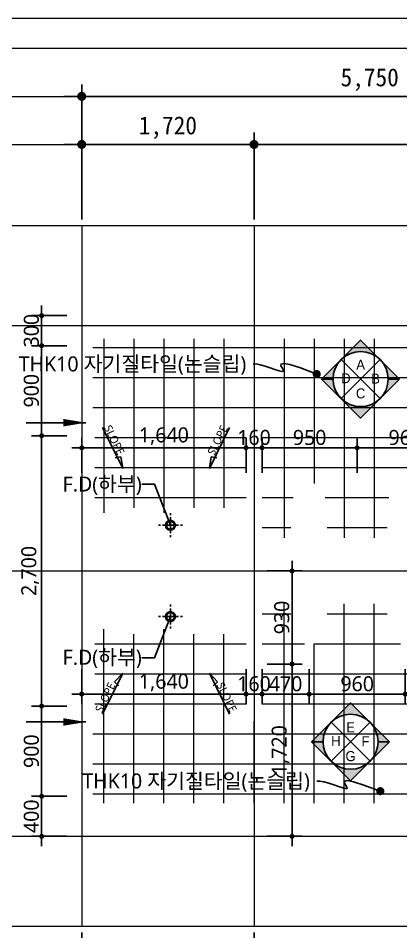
# Model space of a CAD drawing. Header units: millimetres. Extents: x -423835 to -174325, y -1379898 to -1311126.
# Drawn here: x -416083 to -412265, y -1358542 to -1349419 of the extents above; entities that cross this region are included whole.
import ezdxf
from ezdxf.enums import TextEntityAlignment as Align

# ---------------------------------------------------------------- set-up
doc = ezdxf.new("R2010")
doc.units = ezdxf.units.MM
doc.header["$LTSCALE"] = 100
doc.header["$MEASUREMENT"] = 0
doc.header["$PDSIZE"] = -10
doc.linetypes.add('CEN', pattern=[62, 60, -1, 0, -1])
doc.layers.get('0').update_dxf_attribs({"linetype": 'CONTINUOUS'})
doc.layers.get('Defpoints').update_dxf_attribs({"color": 153, "linetype": 'CONTINUOUS'})
for name, color, linetype, lineweight in [('A-AXIS-LINE', 1, 'CEN', 15), ('A-MKXS-TEXT1', 3, 'CONTINUOUS', 25), ('A-WAXK-PATT', 8, 'CONTINUOUS', 18)]:
    doc.layers.add(name, color=color, linetype=linetype, lineweight=lineweight)
for name, color, linetype in [('A-DIMS', 7, 'CONTINUOUS'), ('A-ETC-1', 7, 'CONTINUOUS'), ('A-MKXS-LEAD', 7, 'CONTINUOUS'), ('A-TXT-S', 3, 'CONTINUOUS'), ('AA-MARK', 1, 'CONTINUOUS'), ('ARDM', 7, 'CONTINUOUS'), ('FIX', 6, 'CONTINUOUS'), ('LEADER', 7, 'CONTINUOUS')]:
    doc.layers.add(name, color=color, linetype=linetype)
doc.layers.add('A-XXXX-NPLT', color=144, linetype='CONTINUOUS', lineweight=0, plot=False)
doc.styles.add('HY울릉도L', font='')
doc.styles.add('돋움체', font='')
doc.styles.add('맑은고딕', font='malgun.ttf')
doc.styles.add('한농대-돋음체', font='')
doc.styles.get('HY울릉도L').set_extended_font_data('HYwulM')
doc.styles.get('돋움체').set_extended_font_data('DotumChe')
doc.styles.get('한농대-돋음체').set_extended_font_data('Dotum')
doc.dimstyles.new('CDIM', dxfattribs={"dimtxt": 3, "dimasz": 1.5, "dimexe": 2, "dimexo": 1, "dimgap": 1, "dimtad": 1, "dimdec": 0, "dimrnd": 0.5, "dimzin": 0, "dimdsep": 32, "dimlunit": 6, "dimtxsty": 'HY울릉도L', "dimblk1": '_CIDOT', "dimblk2": '_CIDOT', "dimsah": 1, "dimcen": 5.5, "dimclrd": 2, "dimclre": 2, "dimclrt": 7, "dimadec": 0, "dimazin": 0, "dimtfac": 1, "dimtdec": 0, "dimtix": 1, "dimtmove": 2, "dimatfit": 1, "dimldrblk": '_CIDOT', "dimfxl": 1, "dimtolj": 1, "dimtzin": 0, "dimlwd": -1, "dimarcsym": 0})

# ---------------------------------------------------------------- blocks, each defined once
blk = doc.blocks.new('지하2층 평면도$1$FD')
at = {"layer": 'FIX'}
for p, q in [((0, 100), (0, 120)), ((-100, 0), (-120, 0)), ((80, 0), (-80, 0)), ((0, -80), (0, 80)), ((100, 0), (120, 0)), ((0, -100), (0, -120))]:
    blk.add_line(p, q, dxfattribs=at)
for radius in [50, 40]:
    blk.add_circle((0, 0), radius, dxfattribs=at)
blk = doc.blocks.new('A$C136B090C')
at = {"layer": 'A-ETC-1'}
for p, q in [((-50, 329), (86, 204)), ((-50, 329), (306, -288)), ((86, 204), (22, 139))]:
    blk.add_line(p, q, dxfattribs=at)
blk = doc.blocks.new('전개도')
at = {"layer": 'AA-MARK'}
h = blk.add_hatch(color=256, dxfattribs=at)
edge = h.paths.add_edge_path()
edge.add_line((-32914.55, -89502.68), (-32916.83, -89502.68))
edge.add_arc((-32922.33, -89502.68), 5.5, 0, 180)
edge.add_line((-32927.83, -89502.68), (-32930.11, -89502.68))
edge.add_line((-32930.11, -89502.68), (-32922.33, -89494.91))
edge.add_line((-32922.33, -89494.91), (-32914.55, -89502.68))
h = blk.add_hatch(color=256, dxfattribs=at)
edge = h.paths.add_edge_path()
edge.add_line((-32914.55, -89502.68), (-32916.83, -89502.68))
edge.add_arc((-32922.33, -89502.68), 5.5, -180, 0, ccw=False)
edge.add_line((-32927.83, -89502.68), (-32930.11, -89502.68))
edge.add_line((-32930.11, -89502.68), (-32922.33, -89510.46))
edge.add_line((-32922.33, -89510.46), (-32914.55, -89502.68))
at = {"layer": 'AA-MARK', "color": 1}
for p, q in [((-32918.44, -89506.57), (-32926.22, -89498.79)), ((-32918.44, -89498.79), (-32926.22, -89506.57))]:
    blk.add_line(p, q, dxfattribs=at)
at = {"layer": 'AA-MARK'}
for points in [[(-32914.55, -89502.68), (-32916.83, -89502.68, 1), (-32927.83, -89502.68), (-32930.11, -89502.68), (-32922.33, -89494.91)], [(-32914.55, -89502.68), (-32916.83, -89502.68, -1), (-32927.83, -89502.68), (-32930.11, -89502.68), (-32922.33, -89510.46)]]:
    blk.add_lwpolyline(points, format="xyb", close=True, dxfattribs=at)
blk.add_circle((-32922.33, -89502.68), 5.5, dxfattribs=at)
blk = doc.blocks.new('전개도-1')
at = {"xscale": 50, "yscale": 50, "zscale": 50}
blk.add_blockref('전개도', (1646116.4, 4475134.2), dxfattribs=at)
at = {"layer": 'AA-MARK', "color": 3, "style": '한농대-돋음체'}
for tag, p in [('A', (0, 93.9)), ('B', (-146.8, -41.5)), ('C', (148.6, -45.4)), ('D', (0, -193))]:
    blk.add_attdef(tag, text='', height=100, dxfattribs=at).set_placement(p, align=Align.CENTER)
blk = doc.blocks.new('_CIDOT')
at = {"color": 0, "linetype": 'ByBlock'}
blk.add_line((2, 0), (-1, 0), dxfattribs=at)
at = {"color": 0, "linetype": 'ByBlock', "const_width": 0.5}
blk.add_lwpolyline([(-0.25, 0, 1), (0.25, 0, 1)], format="xyb", close=True, dxfattribs=at)
blk = doc.blocks.new('*D352')
at = {"layer": 'A-DIMS', "lineweight": -2, "transparency": 16777216}
for p, q in [((-415449.2, -1358549.1), (-415449.2, -1359419.1)), ((-413729.2, -1358549.1), (-413729.2, -1359419.1))]:
    blk.add_line(p, q, dxfattribs=at)
at = {"layer": 'A-DIMS', "transparency": 16777216}
blk.add_line((-415359.2, -1359299.1), (-413819.2, -1359299.1), dxfattribs=at)
at = {"layer": 'Defpoints', "color": 0, "transparency": 16777216}
for p in [(-415449.2, -1358489.1), (-413729.2, -1358489.1), (-413729.2, -1359299.1)]:
    blk.add_point(p, dxfattribs=at)
at = {"layer": 'A-DIMS', "transparency": 16777216, "xscale": 90, "yscale": 90, "zscale": 90, "rotation": 180}
blk.add_blockref('_CIDOT', (-415449.2, -1359299.1), dxfattribs=at)
at = {"layer": 'A-DIMS', "transparency": 16777216, "xscale": 90, "yscale": 90, "zscale": 90}
blk.add_blockref('_CIDOT', (-413729.2, -1359299.1), dxfattribs=at)
at = {"layer": 'A-DIMS', "color": 3, "transparency": 16777216, "insert": (-414589.2, -1359131.9), "char_height": 180, "attachment_point": 5, "style": '돋움체'}
blk.add_mtext('\\A1;1,720', dxfattribs=at)
blk = doc.blocks.new('*D353')
at = {"layer": 'A-DIMS', "lineweight": -2, "transparency": 16777216}
for p, q in [((-415449.2, -1358549.1), (-415449.2, -1359899.1)), ((-409699.2, -1358549.1), (-409699.2, -1359899.1))]:
    blk.add_line(p, q, dxfattribs=at)
at = {"layer": 'A-DIMS', "transparency": 16777216}
blk.add_line((-409789.2, -1359779.1), (-415359.2, -1359779.1), dxfattribs=at)
at = {"layer": 'Defpoints', "color": 0, "transparency": 16777216}
for p in [(-415449.2, -1358489.1), (-409699.2, -1358489.1), (-415449.2, -1359779.1)]:
    blk.add_point(p, dxfattribs=at)
at = {"layer": 'A-DIMS', "transparency": 16777216, "xscale": 90, "yscale": 90, "zscale": 90, "rotation": 180}
blk.add_blockref('_CIDOT', (-415449.2, -1359779.1), dxfattribs=at)
at = {"layer": 'A-DIMS', "transparency": 16777216, "xscale": 90, "yscale": 90, "zscale": 90}
blk.add_blockref('_CIDOT', (-409699.2, -1359779.1), dxfattribs=at)
at = {"layer": 'A-DIMS', "color": 3, "transparency": 16777216, "insert": (-412574.2, -1359611.9), "char_height": 180, "attachment_point": 5, "style": '돋움체'}
blk.add_mtext('\\A1;5,750', dxfattribs=at)
blk = doc.blocks.new('*D354')
at = {"layer": 'A-DIMS', "lineweight": -2, "transparency": 16777216}
for p, q in [((-413729.2, -1358549.1), (-413729.2, -1359419.1)), ((-409699.2, -1358549.1), (-409699.2, -1359419.1))]:
    blk.add_line(p, q, dxfattribs=at)
at = {"layer": 'A-DIMS', "transparency": 16777216}
blk.add_line((-409789.2, -1359299.1), (-413639.2, -1359299.1), dxfattribs=at)
at = {"layer": 'Defpoints', "color": 0, "transparency": 16777216}
for p in [(-413729.2, -1358489.1), (-409699.2, -1358489.1), (-413729.2, -1359299.1)]:
    blk.add_point(p, dxfattribs=at)
at = {"layer": 'A-DIMS', "transparency": 16777216, "xscale": 90, "yscale": 90, "zscale": 90, "rotation": 180}
blk.add_blockref('_CIDOT', (-413729.2, -1359299.1), dxfattribs=at)
at = {"layer": 'A-DIMS', "transparency": 16777216, "xscale": 90, "yscale": 90, "zscale": 90}
blk.add_blockref('_CIDOT', (-409699.2, -1359299.1), dxfattribs=at)
at = {"layer": 'A-DIMS', "color": 3, "transparency": 16777216, "insert": (-411714.2, -1359131.9), "char_height": 180, "attachment_point": 5, "style": '돋움체'}
blk.add_mtext('\\A1;4,030', dxfattribs=at)
blk = doc.blocks.new('*D358')
at = {"layer": 'A-DIMS', "lineweight": -2, "transparency": 16777216}
for p, q in [((-413179.2, -1355919.1), (-413179.2, -1356269.1)), ((-412219.2, -1355919.1), (-412219.2, -1356269.1))]:
    blk.add_line(p, q, dxfattribs=at)
at = {"layer": 'A-DIMS', "transparency": 16777216}
blk.add_line((-413129.2, -1356169.1), (-412269.2, -1356169.1), dxfattribs=at)
at = {"layer": 'Defpoints', "color": 0, "transparency": 16777216}
for p in [(-413179.2, -1355869.1), (-412219.2, -1355869.1), (-412219.2, -1356169.1)]:
    blk.add_point(p, dxfattribs=at)
at = {"layer": 'A-DIMS', "transparency": 16777216, "xscale": 50, "yscale": 50, "zscale": 50, "rotation": 180}
blk.add_blockref('_CIDOT', (-413179.2, -1356169.1), dxfattribs=at)
at = {"layer": 'A-DIMS', "transparency": 16777216, "xscale": 50, "yscale": 50, "zscale": 50}
blk.add_blockref('_CIDOT', (-412219.2, -1356169.1), dxfattribs=at)
at = {"layer": 'A-DIMS', "color": 3, "transparency": 16777216, "insert": (-412699.2, -1356066.6), "char_height": 150, "attachment_point": 5, "style": '맑은고딕'}
blk.add_mtext('\\A1;960', dxfattribs=at)
blk = doc.blocks.new('*D359')
at = {"layer": 'A-DIMS', "lineweight": -2, "transparency": 16777216}
for p, q in [((-412219.2, -1355919.1), (-412219.2, -1356269.1)), ((-411739.2, -1355919.1), (-411739.2, -1356269.1))]:
    blk.add_line(p, q, dxfattribs=at)
at = {"layer": 'A-DIMS', "transparency": 16777216}
blk.add_line((-411789.2, -1356169.1), (-412169.2, -1356169.1), dxfattribs=at)
at = {"layer": 'Defpoints', "color": 0, "transparency": 16777216}
for p in [(-412219.2, -1355869.1), (-411739.2, -1355869.1), (-412219.2, -1356169.1)]:
    blk.add_point(p, dxfattribs=at)
at = {"layer": 'A-DIMS', "transparency": 16777216, "xscale": 50, "yscale": 50, "zscale": 50, "rotation": 180}
blk.add_blockref('_CIDOT', (-412219.2, -1356169.1), dxfattribs=at)
at = {"layer": 'A-DIMS', "transparency": 16777216, "xscale": 50, "yscale": 50, "zscale": 50}
blk.add_blockref('_CIDOT', (-411739.2, -1356169.1), dxfattribs=at)
at = {"layer": 'A-DIMS', "color": 3, "transparency": 16777216, "insert": (-411979.2, -1356066.6), "char_height": 150, "attachment_point": 5, "style": '맑은고딕'}
blk.add_mtext('\\A1;480', dxfattribs=at)
blk = doc.blocks.new('*D360')
at = {"layer": 'A-DIMS', "lineweight": -2, "transparency": 16777216}
for p, q in [((-413649.2, -1355919.1), (-413649.2, -1356269.1)), ((-413179.2, -1355919.1), (-413179.2, -1356269.1))]:
    blk.add_line(p, q, dxfattribs=at)
at = {"layer": 'A-DIMS', "transparency": 16777216}
blk.add_line((-413229.2, -1356169.1), (-413599.2, -1356169.1), dxfattribs=at)
at = {"layer": 'Defpoints', "color": 0, "transparency": 16777216}
for p in [(-413649.2, -1355869.1), (-413179.2, -1355869.1), (-413649.2, -1356169.1)]:
    blk.add_point(p, dxfattribs=at)
at = {"layer": 'A-DIMS', "transparency": 16777216, "xscale": 50, "yscale": 50, "zscale": 50, "rotation": 180}
blk.add_blockref('_CIDOT', (-413649.2, -1356169.1), dxfattribs=at)
at = {"layer": 'A-DIMS', "transparency": 16777216, "xscale": 50, "yscale": 50, "zscale": 50}
blk.add_blockref('_CIDOT', (-413179.2, -1356169.1), dxfattribs=at)
at = {"layer": 'A-DIMS', "color": 3, "transparency": 16777216, "insert": (-413414.2, -1356066.6), "char_height": 150, "attachment_point": 5, "style": '맑은고딕'}
blk.add_mtext('\\A1;470', dxfattribs=at)
blk = doc.blocks.new('*D363')
at = {"layer": 'A-DIMS', "lineweight": -2, "transparency": 16777216}
for p, q in [((-413809.2, -1355919.1), (-413809.2, -1356269.1)), ((-413649.2, -1355919.1), (-413649.2, -1356269.1))]:
    blk.add_line(p, q, dxfattribs=at)
at = {"layer": 'A-DIMS', "transparency": 16777216}
for p, q in [((-413859.2, -1356169.1), (-413909.2, -1356169.1)), ((-413809.2, -1356169.1), (-413649.2, -1356169.1)), ((-413599.2, -1356169.1), (-413549.2, -1356169.1))]:
    blk.add_line(p, q, dxfattribs=at)
at = {"layer": 'Defpoints', "color": 0, "transparency": 16777216}
for p in [(-413809.2, -1355869.1), (-413649.2, -1355869.1), (-413649.2, -1356169.1)]:
    blk.add_point(p, dxfattribs=at)
at = {"layer": 'A-DIMS', "transparency": 16777216, "xscale": 50, "yscale": 50, "zscale": 50}
blk.add_blockref('_CIDOT', (-413809.2, -1356169.1), dxfattribs=at)
at = {"layer": 'A-DIMS', "transparency": 16777216, "xscale": 50, "yscale": 50, "zscale": 50, "rotation": 180}
blk.add_blockref('_CIDOT', (-413649.2, -1356169.1), dxfattribs=at)
at = {"layer": 'A-DIMS', "color": 3, "transparency": 16777216, "insert": (-413729.2, -1356066.2), "char_height": 150, "attachment_point": 5, "style": '맑은고딕'}
blk.add_mtext('\\A1;160', dxfattribs=at)
blk = doc.blocks.new('*D364')
at = {"layer": 'A-DIMS', "lineweight": -2, "transparency": 16777216}
for p, q in [((-415449.2, -1355919.1), (-415449.2, -1356269.1)), ((-413809.2, -1355919.1), (-413809.2, -1356269.1))]:
    blk.add_line(p, q, dxfattribs=at)
at = {"layer": 'A-DIMS', "transparency": 16777216}
blk.add_line((-413859.2, -1356169.1), (-415399.2, -1356169.1), dxfattribs=at)
at = {"layer": 'Defpoints', "color": 0, "transparency": 16777216}
for p in [(-415449.2, -1355869.1), (-413809.2, -1355869.1), (-415449.2, -1356169.1)]:
    blk.add_point(p, dxfattribs=at)
at = {"layer": 'A-DIMS', "transparency": 16777216, "xscale": 50, "yscale": 50, "zscale": 50, "rotation": 180}
blk.add_blockref('_CIDOT', (-415449.2, -1356169.1), dxfattribs=at)
at = {"layer": 'A-DIMS', "transparency": 16777216, "xscale": 50, "yscale": 50, "zscale": 50}
blk.add_blockref('_CIDOT', (-413809.2, -1356169.1), dxfattribs=at)
at = {"layer": 'A-DIMS', "color": 3, "transparency": 16777216, "insert": (-414629.2, -1356053.6), "char_height": 150, "attachment_point": 5, "style": '맑은고딕'}
blk.add_mtext('\\A1;1,640', dxfattribs=at)
blk = doc.blocks.new('*D365')
at = {"layer": 'A-DIMS', "lineweight": -2, "transparency": 16777216}
for p, q in [((-415599.2, -1356289.1), (-415949.2, -1356289.1)), ((-415599.2, -1357189.1), (-415949.2, -1357189.1))]:
    blk.add_line(p, q, dxfattribs=at)
at = {"layer": 'A-DIMS', "transparency": 16777216}
blk.add_line((-415849.2, -1357139.1), (-415849.2, -1356339.1), dxfattribs=at)
at = {"layer": 'Defpoints', "color": 0, "transparency": 16777216}
for p in [(-415849.2, -1356289.1), (-415549.2, -1356289.1), (-415549.2, -1357189.1)]:
    blk.add_point(p, dxfattribs=at)
at = {"layer": 'A-DIMS', "transparency": 16777216, "xscale": 50, "yscale": 50, "zscale": 50}
for p, rotation in [((-415849.2, -1356289.1), 90), ((-415849.2, -1357189.1), 270)]:
    blk.add_blockref('_CIDOT', p, dxfattribs=dict(at, rotation=rotation))
at = {"layer": 'A-DIMS', "color": 3, "transparency": 16777216, "insert": (-415951.7, -1356739.1), "char_height": 150, "attachment_point": 5, "rotation": 90, "style": '맑은고딕'}
blk.add_mtext('\\A1;900', dxfattribs=at)
blk = doc.blocks.new('*D366')
at = {"layer": 'A-DIMS', "lineweight": -2, "transparency": 16777216}
for p, q in [((-415599.2, -1353589.1), (-415949.2, -1353589.1)), ((-415599.2, -1356289.1), (-415949.2, -1356289.1))]:
    blk.add_line(p, q, dxfattribs=at)
at = {"layer": 'A-DIMS', "transparency": 16777216}
blk.add_line((-415849.2, -1353639.1), (-415849.2, -1356239.1), dxfattribs=at)
at = {"layer": 'Defpoints', "color": 0, "transparency": 16777216}
for p in [(-415549.2, -1353589.1), (-415849.2, -1356289.1), (-415549.2, -1356289.1)]:
    blk.add_point(p, dxfattribs=at)
at = {"layer": 'A-DIMS', "transparency": 16777216, "xscale": 50, "yscale": 50, "zscale": 50}
for p, rotation in [((-415849.2, -1353589.1), 90), ((-415849.2, -1356289.1), 270)]:
    blk.add_blockref('_CIDOT', p, dxfattribs=dict(at, rotation=rotation))
at = {"layer": 'A-DIMS', "color": 3, "transparency": 16777216, "insert": (-415964.3, -1354939.1), "char_height": 150, "attachment_point": 5, "rotation": 90, "style": '맑은고딕'}
blk.add_mtext('\\A1;2,700', dxfattribs=at)
blk = doc.blocks.new('*D367')
at = {"layer": 'A-DIMS', "lineweight": -2, "transparency": 16777216}
for p, q in [((-415599.2, -1357189.1), (-415949.2, -1357189.1)), ((-415599.2, -1357589.1), (-415949.2, -1357589.1))]:
    blk.add_line(p, q, dxfattribs=at)
at = {"layer": 'A-DIMS', "transparency": 16777216}
blk.add_line((-415849.2, -1357239.1), (-415849.2, -1357539.1), dxfattribs=at)
at = {"layer": 'Defpoints', "color": 0, "transparency": 16777216}
for p in [(-415549.2, -1357189.1), (-415849.2, -1357589.1), (-415549.2, -1357589.1)]:
    blk.add_point(p, dxfattribs=at)
at = {"layer": 'A-DIMS', "transparency": 16777216, "xscale": 50, "yscale": 50, "zscale": 50}
for p, rotation in [((-415849.2, -1357189.1), 90), ((-415849.2, -1357589.1), 270)]:
    blk.add_blockref('_CIDOT', p, dxfattribs=dict(at, rotation=rotation))
at = {"layer": 'A-DIMS', "color": 3, "transparency": 16777216, "insert": (-415951.7, -1357389.1), "char_height": 150, "attachment_point": 5, "rotation": 90, "style": '맑은고딕'}
blk.add_mtext('\\A1;400', dxfattribs=at)
blk = doc.blocks.new('*D368')
at = {"layer": 'A-DIMS', "lineweight": -2, "transparency": 16777216}
for p, q in [((-415599.2, -1352689.1), (-415949.2, -1352689.1)), ((-415599.2, -1353589.1), (-415949.2, -1353589.1))]:
    blk.add_line(p, q, dxfattribs=at)
at = {"layer": 'A-DIMS', "transparency": 16777216}
blk.add_line((-415849.2, -1352739.1), (-415849.2, -1353539.1), dxfattribs=at)
at = {"layer": 'Defpoints', "color": 0, "transparency": 16777216}
for p in [(-415549.2, -1352689.1), (-415849.2, -1353589.1), (-415549.2, -1353589.1)]:
    blk.add_point(p, dxfattribs=at)
at = {"layer": 'A-DIMS', "transparency": 16777216, "xscale": 50, "yscale": 50, "zscale": 50}
for p, rotation in [((-415849.2, -1352689.1), 90), ((-415849.2, -1353589.1), 270)]:
    blk.add_blockref('_CIDOT', p, dxfattribs=dict(at, rotation=rotation))
at = {"layer": 'A-DIMS', "color": 3, "transparency": 16777216, "insert": (-415951.7, -1353139.1), "char_height": 150, "attachment_point": 5, "rotation": 90, "style": '맑은고딕'}
blk.add_mtext('\\A1;900', dxfattribs=at)
blk = doc.blocks.new('*D369')
at = {"layer": 'A-DIMS', "transparency": 16777216}
for p, q in [((-415849.2, -1352339.1), (-415849.2, -1352289.1)), ((-415849.2, -1352689.1), (-415849.2, -1352389.1)), ((-415849.2, -1352739.1), (-415849.2, -1352789.1))]:
    blk.add_line(p, q, dxfattribs=at)
at = {"layer": 'A-DIMS', "lineweight": -2, "transparency": 16777216}
for p, q in [((-415599.2, -1352389.1), (-415949.2, -1352389.1)), ((-415599.2, -1352689.1), (-415949.2, -1352689.1))]:
    blk.add_line(p, q, dxfattribs=at)
at = {"layer": 'Defpoints', "color": 0, "transparency": 16777216}
for p in [(-415849.2, -1352389.1), (-415549.2, -1352389.1), (-415549.2, -1352689.1)]:
    blk.add_point(p, dxfattribs=at)
at = {"layer": 'A-DIMS', "transparency": 16777216, "xscale": 50, "yscale": 50, "zscale": 50}
for p, rotation in [((-415849.2, -1352389.1), 270), ((-415849.2, -1352689.1), 90)]:
    blk.add_blockref('_CIDOT', p, dxfattribs=dict(at, rotation=rotation))
at = {"layer": 'A-DIMS', "color": 3, "transparency": 16777216, "insert": (-415951.7, -1352539.1), "char_height": 150, "attachment_point": 5, "rotation": 90, "style": '맑은고딕'}
blk.add_mtext('\\A1;300', dxfattribs=at)
blk = doc.blocks.new('*D370')
at = {"layer": 'A-DIMS', "lineweight": -2, "transparency": 16777216}
for p, q in [((-413809.2, -1353959.1), (-413809.2, -1353609.1)), ((-413649.2, -1353959.1), (-413649.2, -1353609.1))]:
    blk.add_line(p, q, dxfattribs=at)
at = {"layer": 'A-DIMS', "transparency": 16777216}
for p, q in [((-413859.2, -1353709.1), (-413909.2, -1353709.1)), ((-413809.2, -1353709.1), (-413649.2, -1353709.1)), ((-413599.2, -1353709.1), (-413549.2, -1353709.1))]:
    blk.add_line(p, q, dxfattribs=at)
at = {"layer": 'Defpoints', "color": 0, "transparency": 16777216}
for p in [(-413649.2, -1353709.1), (-413809.2, -1354009.1), (-413649.2, -1354009.1)]:
    blk.add_point(p, dxfattribs=at)
at = {"layer": 'A-DIMS', "transparency": 16777216, "xscale": 50, "yscale": 50, "zscale": 50}
blk.add_blockref('_CIDOT', (-413809.2, -1353709.1), dxfattribs=at)
at = {"layer": 'A-DIMS', "transparency": 16777216, "xscale": 50, "yscale": 50, "zscale": 50, "rotation": 180}
blk.add_blockref('_CIDOT', (-413649.2, -1353709.1), dxfattribs=at)
at = {"layer": 'A-DIMS', "color": 3, "transparency": 16777216, "insert": (-413729.2, -1353606.2), "char_height": 150, "attachment_point": 5, "style": '맑은고딕'}
blk.add_mtext('\\A1;160', dxfattribs=at)
blk = doc.blocks.new('*D373')
at = {"layer": 'A-DIMS', "lineweight": -2, "transparency": 16777216}
for p, q in [((-412699.2, -1353959.1), (-412699.2, -1353609.1)), ((-411739.2, -1353959.1), (-411739.2, -1353609.1))]:
    blk.add_line(p, q, dxfattribs=at)
at = {"layer": 'A-DIMS', "transparency": 16777216}
blk.add_line((-411789.2, -1353709.1), (-412649.2, -1353709.1), dxfattribs=at)
at = {"layer": 'Defpoints', "color": 0, "transparency": 16777216}
for p in [(-412699.2, -1353709.1), (-412699.2, -1354009.1), (-411739.2, -1354009.1)]:
    blk.add_point(p, dxfattribs=at)
at = {"layer": 'A-DIMS', "transparency": 16777216, "xscale": 50, "yscale": 50, "zscale": 50, "rotation": 180}
blk.add_blockref('_CIDOT', (-412699.2, -1353709.1), dxfattribs=at)
at = {"layer": 'A-DIMS', "transparency": 16777216, "xscale": 50, "yscale": 50, "zscale": 50}
blk.add_blockref('_CIDOT', (-411739.2, -1353709.1), dxfattribs=at)
at = {"layer": 'A-DIMS', "color": 3, "transparency": 16777216, "insert": (-412219.2, -1353606.6), "char_height": 150, "attachment_point": 5, "style": '맑은고딕'}
blk.add_mtext('\\A1;960', dxfattribs=at)
blk = doc.blocks.new('*D374')
at = {"layer": 'A-DIMS', "lineweight": -2, "transparency": 16777216}
for p, q in [((-413649.2, -1353959.1), (-413649.2, -1353609.1)), ((-412699.2, -1353959.1), (-412699.2, -1353609.1))]:
    blk.add_line(p, q, dxfattribs=at)
at = {"layer": 'A-DIMS', "transparency": 16777216}
blk.add_line((-413599.2, -1353709.1), (-412749.2, -1353709.1), dxfattribs=at)
at = {"layer": 'Defpoints', "color": 0, "transparency": 16777216}
for p in [(-412699.2, -1353709.1), (-413649.2, -1354009.1), (-412699.2, -1354009.1)]:
    blk.add_point(p, dxfattribs=at)
at = {"layer": 'A-DIMS', "transparency": 16777216, "xscale": 50, "yscale": 50, "zscale": 50, "rotation": 180}
blk.add_blockref('_CIDOT', (-413649.2, -1353709.1), dxfattribs=at)
at = {"layer": 'A-DIMS', "transparency": 16777216, "xscale": 50, "yscale": 50, "zscale": 50}
blk.add_blockref('_CIDOT', (-412699.2, -1353709.1), dxfattribs=at)
at = {"layer": 'A-DIMS', "color": 3, "transparency": 16777216, "insert": (-413174.2, -1353606.6), "char_height": 150, "attachment_point": 5, "style": '맑은고딕'}
blk.add_mtext('\\A1;950', dxfattribs=at)
blk = doc.blocks.new('*D375')
at = {"layer": 'A-DIMS', "lineweight": -2, "transparency": 16777216}
for p, q in [((-415449.2, -1353959.1), (-415449.2, -1353609.1)), ((-413809.2, -1353959.1), (-413809.2, -1353609.1))]:
    blk.add_line(p, q, dxfattribs=at)
at = {"layer": 'A-DIMS', "transparency": 16777216}
blk.add_line((-413859.2, -1353709.1), (-415399.2, -1353709.1), dxfattribs=at)
at = {"layer": 'Defpoints', "color": 0, "transparency": 16777216}
for p in [(-415449.2, -1353709.1), (-415449.2, -1354009.1), (-413809.2, -1354009.1)]:
    blk.add_point(p, dxfattribs=at)
at = {"layer": 'A-DIMS', "transparency": 16777216, "xscale": 50, "yscale": 50, "zscale": 50, "rotation": 180}
blk.add_blockref('_CIDOT', (-415449.2, -1353709.1), dxfattribs=at)
at = {"layer": 'A-DIMS', "transparency": 16777216, "xscale": 50, "yscale": 50, "zscale": 50}
blk.add_blockref('_CIDOT', (-413809.2, -1353709.1), dxfattribs=at)
at = {"layer": 'A-DIMS', "color": 3, "transparency": 16777216, "insert": (-414629.2, -1353593.6), "char_height": 150, "attachment_point": 5, "style": '맑은고딕'}
blk.add_mtext('\\A1;1,640', dxfattribs=at)
blk = doc.blocks.new('*D380')
at = {"layer": 'A-DIMS', "lineweight": -2, "transparency": 16777216}
for p, q in [((-413599.2, -1354939.1), (-413249.2, -1354939.1)), ((-413599.2, -1355869.1), (-413249.2, -1355869.1))]:
    blk.add_line(p, q, dxfattribs=at)
at = {"layer": 'A-DIMS', "transparency": 16777216}
blk.add_line((-413349.2, -1354989.1), (-413349.2, -1355819.1), dxfattribs=at)
at = {"layer": 'Defpoints', "color": 0, "transparency": 16777216}
for p in [(-413649.2, -1354939.1), (-413649.2, -1355869.1), (-413349.2, -1355869.1)]:
    blk.add_point(p, dxfattribs=at)
at = {"layer": 'A-DIMS', "transparency": 16777216, "xscale": 50, "yscale": 50, "zscale": 50}
for p, rotation in [((-413349.2, -1354939.1), 90), ((-413349.2, -1355869.1), 270)]:
    blk.add_blockref('_CIDOT', p, dxfattribs=dict(at, rotation=rotation))
at = {"layer": 'A-DIMS', "color": 3, "transparency": 16777216, "insert": (-413451.7, -1355404.1), "char_height": 150, "attachment_point": 5, "rotation": 90, "style": '맑은고딕'}
blk.add_mtext('\\A1;930', dxfattribs=at)
blk = doc.blocks.new('*D381')
at = {"layer": 'A-DIMS', "lineweight": -2, "transparency": 16777216}
for p, q in [((-413599.2, -1355869.1), (-413249.2, -1355869.1)), ((-413599.2, -1357589.1), (-413249.2, -1357589.1))]:
    blk.add_line(p, q, dxfattribs=at)
at = {"layer": 'A-DIMS', "transparency": 16777216}
blk.add_line((-413349.2, -1357539.1), (-413349.2, -1355919.1), dxfattribs=at)
at = {"layer": 'Defpoints', "color": 0, "transparency": 16777216}
for p in [(-413649.2, -1355869.1), (-413349.2, -1355869.1), (-413649.2, -1357589.1)]:
    blk.add_point(p, dxfattribs=at)
at = {"layer": 'A-DIMS', "transparency": 16777216, "xscale": 50, "yscale": 50, "zscale": 50}
for p, rotation in [((-413349.2, -1355869.1), 90), ((-413349.2, -1357589.1), 270)]:
    blk.add_blockref('_CIDOT', p, dxfattribs=dict(at, rotation=rotation))
at = {"layer": 'A-DIMS', "color": 3, "transparency": 16777216, "insert": (-413464.7, -1356729.1), "char_height": 150, "attachment_point": 5, "rotation": 90, "style": '맑은고딕'}
blk.add_mtext('\\A1;1,720', dxfattribs=at)
blk = doc.blocks.new('*D384')
at = {"layer": 'A-DIMS', "lineweight": -2, "transparency": 16777216}
for p, q in [((-415449.2, -1351429.1), (-415449.2, -1350559.1)), ((-413729.2, -1351429.1), (-413729.2, -1350559.1))]:
    blk.add_line(p, q, dxfattribs=at)
at = {"layer": 'A-DIMS', "transparency": 16777216}
blk.add_line((-415359.2, -1350679.1), (-413819.2, -1350679.1), dxfattribs=at)
at = {"layer": 'Defpoints', "color": 0, "transparency": 16777216}
for p in [(-413729.2, -1350679.1), (-415449.2, -1351489.1), (-413729.2, -1351489.1)]:
    blk.add_point(p, dxfattribs=at)
at = {"layer": 'A-DIMS', "transparency": 16777216, "xscale": 90, "yscale": 90, "zscale": 90, "rotation": 180}
blk.add_blockref('_CIDOT', (-415449.2, -1350679.1), dxfattribs=at)
at = {"layer": 'A-DIMS', "transparency": 16777216, "xscale": 90, "yscale": 90, "zscale": 90}
blk.add_blockref('_CIDOT', (-413729.2, -1350679.1), dxfattribs=at)
at = {"layer": 'A-DIMS', "color": 3, "transparency": 16777216, "insert": (-414589.2, -1350511.9), "char_height": 180, "attachment_point": 5, "style": '돋움체'}
blk.add_mtext('\\A1;1,720', dxfattribs=at)
blk = doc.blocks.new('*D385')
at = {"layer": 'A-DIMS', "lineweight": -2, "transparency": 16777216}
for p, q in [((-415449.2, -1351429.1), (-415449.2, -1350079.1)), ((-409699.2, -1351429.1), (-409699.2, -1350079.1))]:
    blk.add_line(p, q, dxfattribs=at)
at = {"layer": 'A-DIMS', "transparency": 16777216}
blk.add_line((-409789.2, -1350199.1), (-415359.2, -1350199.1), dxfattribs=at)
at = {"layer": 'Defpoints', "color": 0, "transparency": 16777216}
for p in [(-415449.2, -1350199.1), (-415449.2, -1351489.1), (-409699.2, -1351489.1)]:
    blk.add_point(p, dxfattribs=at)
at = {"layer": 'A-DIMS', "transparency": 16777216, "xscale": 90, "yscale": 90, "zscale": 90, "rotation": 180}
blk.add_blockref('_CIDOT', (-415449.2, -1350199.1), dxfattribs=at)
at = {"layer": 'A-DIMS', "transparency": 16777216, "xscale": 90, "yscale": 90, "zscale": 90}
blk.add_blockref('_CIDOT', (-409699.2, -1350199.1), dxfattribs=at)
at = {"layer": 'A-DIMS', "color": 3, "transparency": 16777216, "insert": (-412574.2, -1350031.9), "char_height": 180, "attachment_point": 5, "style": '돋움체'}
blk.add_mtext('\\A1;5,750', dxfattribs=at)
blk = doc.blocks.new('*D386')
at = {"layer": 'A-DIMS', "lineweight": -2, "transparency": 16777216}
for p, q in [((-413729.2, -1351429.1), (-413729.2, -1350559.1)), ((-409699.2, -1351429.1), (-409699.2, -1350559.1))]:
    blk.add_line(p, q, dxfattribs=at)
at = {"layer": 'A-DIMS', "transparency": 16777216}
blk.add_line((-409789.2, -1350679.1), (-413639.2, -1350679.1), dxfattribs=at)
at = {"layer": 'Defpoints', "color": 0, "transparency": 16777216}
for p in [(-413729.2, -1350679.1), (-413729.2, -1351489.1), (-409699.2, -1351489.1)]:
    blk.add_point(p, dxfattribs=at)
at = {"layer": 'A-DIMS', "transparency": 16777216, "xscale": 90, "yscale": 90, "zscale": 90, "rotation": 180}
blk.add_blockref('_CIDOT', (-413729.2, -1350679.1), dxfattribs=at)
at = {"layer": 'A-DIMS', "transparency": 16777216, "xscale": 90, "yscale": 90, "zscale": 90}
blk.add_blockref('_CIDOT', (-409699.2, -1350679.1), dxfattribs=at)
at = {"layer": 'A-DIMS', "color": 3, "transparency": 16777216, "insert": (-411714.2, -1350511.9), "char_height": 180, "attachment_point": 5, "style": '돋움체'}
blk.add_mtext('\\A1;4,030', dxfattribs=at)

msp = doc.modelspace()

# ---------------------------------------------------------------- linework, layer by layer
at = {"layer": 'A-AXIS-LINE', "ltscale": 50}
for points in [[(-415449.2, -1351489.1), (-415449.2, -1358489.1)], [(-413729.2, -1351489.1), (-413729.2, -1358489.1)], [(-416449.2, -1352489.1), (-408699.2, -1352489.1)], [(-416449.2, -1354939.1), (-408699.2, -1354939.1)], [(-416449.2, -1357589.1), (-408699.2, -1357589.1)]]:
    msp.add_lwpolyline(points, dxfattribs=at)
at = {"layer": 'A-MKXS-LEAD'}
for points in [[(-413103.1, -1352973), (-413266.2, -1352911.6), (-413372.4, -1352878.4), (-413432.9, -1352867.6), (-413458.6, -1352873.4), (-413460.5, -1352889.9), (-413449.6, -1352911.3), (-413437.1, -1352931.6), (-413433.8, -1352945.1), (-413448.3, -1352947.3), (-413478.5, -1352940), (-413520, -1352926.3), (-413568.2, -1352909.4), (-413618.6, -1352892.6), (-413666.6, -1352879), (-413707.8, -1352871.8), (-413737.6, -1352874.2)], [(-414564.2, -1354483.1), (-414723.2, -1354070.9), (-414850.2, -1354070.9)], [(-414564.2, -1355395.1), (-414723.2, -1355807.3), (-414850.2, -1355807.3)], [(-412468.2, -1357138.4), (-412631.3, -1357076.9), (-412737.5, -1357043.7), (-412798, -1357033), (-412823.7, -1357038.8), (-412825.6, -1357055.3), (-412814.8, -1357076.7), (-412802.2, -1357097), (-412798.9, -1357110.5), (-412813.4, -1357112.7), (-412843.6, -1357105.4), (-412885.1, -1357091.7), (-412933.3, -1357074.8), (-412983.7, -1357058), (-413031.7, -1357044.3), (-413072.9, -1357037.1), (-413102.7, -1357039.6)]]:
    msp.add_lwpolyline(points, dxfattribs=at)
at = {"layer": 'A-MKXS-LEAD', "const_width": 40}
for points in [[(-413082.3, -1352971, -1), (-413123.8, -1352975.1, -1)], [(-412447.4, -1357136.3, -1), (-412488.9, -1357140.5, -1)]]:
    msp.add_lwpolyline(points, format="xyb", close=True, dxfattribs=at)
at = {"layer": 'A-WAXK-PATT'}
for p, q in [((-415229.2, -1352619.1), (-415229.2, -1354359.1)), ((-414929.2, -1352619.1), (-414929.2, -1354309.1)), ((-414629.2, -1352619.1), (-414629.2, -1354359.1)), ((-414329.2, -1352619.1), (-414329.2, -1354309.1)), ((-414029.2, -1352619.1), (-414029.2, -1354309.1)), ((-413729.2, -1352619.1), (-413729.2, -1353439.1)), ((-413429.2, -1352619.1), (-413429.2, -1354609.1)), ((-413129.2, -1352619.1), (-413129.2, -1354065.8)), ((-412829.2, -1352619.1), (-412829.2, -1354609.1)), ((-412529.2, -1352619.1), (-412529.2, -1354609.1)), ((-409829.2, -1352709.1), (-415339.2, -1352709.1)), ((-409829.2, -1353009.1), (-415339.2, -1353009.1)), ((-409829.2, -1353309.1), (-415339.2, -1353309.1)), ((-413809.2, -1353609.1), (-415319.2, -1353609.1)), ((-409829.2, -1353609.1), (-413649.2, -1353609.1)), ((-413809.2, -1353909.1), (-415319.2, -1353909.1)), ((-409829.2, -1353909.1), (-413649.2, -1353909.1)), ((-413809.2, -1354209.1), (-415319.2, -1354209.1)), ((-413338.4, -1354209.1), (-413649.2, -1354209.1)), ((-412383.1, -1354209.1), (-413019.9, -1354209.1)), ((-413360.2, -1354509.1), (-413649.2, -1354509.1)), ((-412400.2, -1354509.1), (-412998.1, -1354509.1)), ((-413429.2, -1357259.1), (-413429.2, -1355269.1)), ((-412829.2, -1357259.1), (-412829.2, -1355269.1)), ((-412529.2, -1357259.1), (-412529.2, -1355269.1)), ((-413360.2, -1355369.1), (-413649.2, -1355369.1)), ((-412400.2, -1355369.1), (-412998.1, -1355369.1)), ((-415229.2, -1357259.1), (-415229.2, -1355519.1)), ((-414629.2, -1357259.1), (-414629.2, -1355519.1)), ((-414929.2, -1357259.1), (-414929.2, -1355569.1)), ((-414329.2, -1357259.1), (-414329.2, -1355569.1)), ((-414029.2, -1357259.1), (-414029.2, -1355569.1)), ((-413809.2, -1355669.1), (-415319.2, -1355669.1)), ((-413226.1, -1355669.1), (-413649.2, -1355669.1)), ((-412266.1, -1355669.1), (-413132.3, -1355669.1)), ((-413129.2, -1357259.1), (-413129.2, -1355669.1)), ((-413809.2, -1355969.1), (-415319.2, -1355969.1)), ((-409829.2, -1355969.1), (-413649.2, -1355969.1)), ((-413809.2, -1356269.1), (-415319.2, -1356269.1)), ((-409829.2, -1356269.1), (-413649.2, -1356269.1)), ((-413729.2, -1357259.1), (-413729.2, -1356439.1)), ((-409829.2, -1356569.1), (-415339.2, -1356569.1)), ((-409829.2, -1356869.1), (-415339.2, -1356869.1)), ((-409829.2, -1357169.1), (-415339.2, -1357169.1))]:
    msp.add_line(p, q, dxfattribs=at)
at = {"layer": 'A-XXXX-NPLT'}
for points in [[(-418519.2, -1349419.1), (-406629.2, -1349419.1), (-406629.2, -1360559.1), (-418519.2, -1360559.1)], [(-418219.2, -1349719.1), (-406929.2, -1349719.1), (-406929.2, -1360259.1), (-418219.2, -1360259.1)], [(-417739.2, -1350199.1), (-407409.2, -1350199.1), (-407409.2, -1359779.1), (-417739.2, -1359779.1)], [(-417259.2, -1350679.1), (-407889.2, -1350679.1), (-407889.2, -1359299.1), (-417259.2, -1359299.1)], [(-416449.2, -1351489.1), (-408699.2, -1351489.1), (-408699.2, -1358489.1), (-416449.2, -1358489.1)]]:
    msp.add_lwpolyline(points, close=True, dxfattribs=at)
at = {"layer": 'LEADER'}
for points in [[(-415408.4, -1353458.5, 0, 75, 0), (-415633.4, -1353458.5, 0, 0, 0), (-415633.4, -1353458.5, 0, 0, 0)], [(-415408.4, -1356447.5, 0, 75, 0), (-415633.4, -1356447.5, 0, 0, 0), (-415633.4, -1356447.5, 0, 0, 0)]]:
    msp.add_lwpolyline(points, format="xyseb", dxfattribs=at)
for points in [[(-415408.4, -1353458.5), (-416003.5, -1353458.5)], [(-415408.4, -1356447.5), (-416003.5, -1356447.5)]]:
    msp.add_lwpolyline(points, dxfattribs=at)

# ---------------------------------------------------------------- block references
for p, values in [((-412664.8, -1353022.7), {'D': 'C', 'C': 'B', 'B': 'D', 'A': 'A'}), ((-412765, -1356645.3), {'D': 'G', 'C': 'F', 'B': 'H', 'A': 'E'})]:
    msp.add_blockref('전개도-1', p).add_auto_attribs(values)
at = {"layer": 'ARDM', "ltscale": 0.6}
for p, xscale, yscale, zscale, rotation in [((-415197.1, -1353772.9), -0.6399999999994029, 0.6399999999994029, 0.6399999999994029, 236.1338381167938), ((-414017.8, -1353772.9), 0.6399999999994029, 0.6399999999994029, 0.6399999999994029, 123.8661618832062), ((-415057.8, -1356173.6), -0.639999999999403, 0.6399999999994029, 0.6399999999994029, 3.866161883358705), ((-414157.1, -1356173.6), 0.6399999999994028, 0.6399999999994028, 0.6399999999994028, 356.133838116642)]:
    msp.add_blockref('A$C136B090C', p, dxfattribs=dict(at, xscale=xscale, yscale=yscale, zscale=zscale, rotation=rotation))
at = {"layer": 'FIX', "xscale": -1, "rotation": 180}
msp.add_blockref('지하2층 평면도$1$FD', (-414564.2, -1354483.1), dxfattribs=at)
at = {"layer": 'FIX'}
msp.add_blockref('지하2층 평면도$1$FD', (-414564.2, -1355395.1), dxfattribs=at)

# ---------------------------------------------------------------- texts
at = {"layer": 'A-MKXS-TEXT1', "style": '맑은고딕'}
for s, p in [('THK10 자기질타일(논슬립)', (-413806.7, -1352871)), ('F.D(하부)', (-414850.2, -1354070.9)), ('F.D(하부)', (-414850.2, -1355801.4)), ('THK10 자기질타일(논슬립)', (-413171.8, -1357036.4))]:
    msp.add_text(s, height=150, dxfattribs=at).set_placement(p, align=Align.MIDDLE_RIGHT)
at = {"layer": 'A-TXT-S', "color": 3, "style": '맑은고딕'}
for rotation, p in [(296.24915, (-415229, -1353507.4)), (63.75085, (-414126.3, -1353792.1)), (63.98147, (-415248.2, -1356361.3)), (296.01853, (-414105.9, -1356076.1))]:
    msp.add_text('SLOPE', height=80, rotation=rotation, dxfattribs=at).set_placement(p)

# ---------------------------------------------------------------- dimensions: what is measured, and where the dimension line sits
at = {"layer": 'A-DIMS'}
for base, p1, p2, override, picture, middle in [((-415449.2, -1350199.1), (-409699.2, -1351489.1), (-415449.2, -1351489.1), {"dimscale": 60, "dimtxsty": '돋움체', "dimclrd": 256, "dimclre": 256, "dimclrt": 3}, '*D385', (-412574.2, -1350031.9)), ((-413729.2, -1350679.1), (-415449.2, -1351489.1), (-413729.2, -1351489.1), {"dimscale": 60, "dimtxsty": '돋움체', "dimclrd": 256, "dimclre": 256, "dimclrt": 3}, '*D384', (-414589.2, -1350511.9)), ((-413649.2, -1353709.1), (-413809.2, -1354009.1), (-413649.2, -1354009.1), {"dimscale": 50, "dimasz": 1, "dimgap": 0.5, "dimtxsty": '맑은고딕', "dimclrd": 256, "dimclre": 256, "dimclrt": 3}, '*D370', (-413729.2, -1353606.2)), ((-412699.2, -1353709.1), (-413649.2, -1354009.1), (-412699.2, -1354009.1), {"dimscale": 50, "dimasz": 1, "dimgap": 0.5, "dimtxsty": '맑은고딕', "dimclrd": 256, "dimclre": 256, "dimclrt": 3}, '*D374', (-413174.2, -1353606.6)), ((-413649.2, -1356169.1), (-413809.2, -1355869.1), (-413649.2, -1355869.1), {"dimscale": 50, "dimasz": 1, "dimgap": 0.5, "dimtxsty": '맑은고딕', "dimclrd": 256, "dimclre": 256, "dimclrt": 3}, '*D363', (-413729.2, -1356066.2)), ((-412219.2, -1356169.1), (-413179.2, -1355869.1), (-412219.2, -1355869.1), {"dimscale": 50, "dimasz": 1, "dimgap": 0.5, "dimtxsty": '맑은고딕', "dimclrd": 256, "dimclre": 256, "dimclrt": 3}, '*D358', (-412699.2, -1356066.6)), ((-413729.2, -1359299.1), (-415449.2, -1358489.1), (-413729.2, -1358489.1), {"dimscale": 60, "dimtxsty": '돋움체', "dimclrd": 256, "dimclre": 256, "dimclrt": 3}, '*D352', (-414589.2, -1359131.9)), ((-415449.2, -1359779.1), (-409699.2, -1358489.1), (-415449.2, -1358489.1), {"dimscale": 60, "dimtxsty": '돋움체', "dimclrd": 256, "dimclre": 256, "dimclrt": 3}, '*D353', (-412574.2, -1359611.9))]:
    dim = msp.add_linear_dim(base=base, p1=p1, p2=p2, dimstyle='CDIM', override=override, dxfattribs=at)
    dim.commit()
    dim.dimension.update_dxf_attribs({"geometry": picture, "text_midpoint": middle})
for base, p1, p2, angle, override, picture, middle in [((-413729.2, -1350679.1), (-409699.2, -1351489.1), (-413729.2, -1351489.1), 180, {"dimscale": 60, "dimtxsty": '돋움체', "dimclrd": 256, "dimclre": 256, "dimclrt": 3}, '*D386', (-411714.2, -1350511.9)), ((-415849.2, -1352389.1), (-415549.2, -1352689.1), (-415549.2, -1352389.1), 90, {"dimscale": 50, "dimasz": 1, "dimgap": 0.5, "dimtxsty": '맑은고딕', "dimclrd": 256, "dimclre": 256, "dimclrt": 3}, '*D369', (-415951.7, -1352539.1)), ((-415849.2, -1353589.1), (-415549.2, -1352689.1), (-415549.2, -1353589.1), 270, {"dimscale": 50, "dimasz": 1, "dimgap": 0.5, "dimtxsty": '맑은고딕', "dimclrd": 256, "dimclre": 256, "dimclrt": 3}, '*D368', (-415951.7, -1353139.1)), ((-415849.2, -1356289.1), (-415549.2, -1353589.1), (-415549.2, -1356289.1), 270, {"dimscale": 50, "dimasz": 1, "dimgap": 0.5, "dimtxsty": '맑은고딕', "dimclrd": 256, "dimclre": 256, "dimclrt": 3}, '*D366', (-415964.3, -1354939.1)), ((-415449.2, -1353709.1), (-413809.2, -1354009.1), (-415449.2, -1354009.1), 180, {"dimscale": 50, "dimasz": 1, "dimgap": 0.5, "dimtxsty": '맑은고딕', "dimclrd": 256, "dimclre": 256, "dimclrt": 3}, '*D375', (-414629.2, -1353593.6)), ((-412699.2, -1353709.1), (-411739.2, -1354009.1), (-412699.2, -1354009.1), 180, {"dimscale": 50, "dimasz": 1, "dimgap": 0.5, "dimtxsty": '맑은고딕', "dimclrd": 256, "dimclre": 256, "dimclrt": 3}, '*D373', (-412219.2, -1353606.6)), ((-413349.2, -1355869.1), (-413649.2, -1354939.1), (-413649.2, -1355869.1), 270, {"dimscale": 50, "dimasz": 1, "dimgap": 0.5, "dimtxsty": '맑은고딕', "dimclrd": 256, "dimclre": 256, "dimclrt": 3}, '*D380', (-413451.7, -1355404.1)), ((-413349.2, -1355869.1), (-413649.2, -1357589.1), (-413649.2, -1355869.1), 90, {"dimscale": 50, "dimasz": 1, "dimgap": 0.5, "dimtxsty": '맑은고딕', "dimclrd": 256, "dimclre": 256, "dimclrt": 3}, '*D381', (-413464.7, -1356729.1)), ((-415449.2, -1356169.1), (-413809.2, -1355869.1), (-415449.2, -1355869.1), 180, {"dimscale": 50, "dimasz": 1, "dimgap": 0.5, "dimtxsty": '맑은고딕', "dimclrd": 256, "dimclre": 256, "dimclrt": 3}, '*D364', (-414629.2, -1356053.6)), ((-413649.2, -1356169.1), (-413179.2, -1355869.1), (-413649.2, -1355869.1), 180, {"dimscale": 50, "dimasz": 1, "dimgap": 0.5, "dimtxsty": '맑은고딕', "dimclrd": 256, "dimclre": 256, "dimclrt": 3}, '*D360', (-413414.2, -1356066.6)), ((-412219.2, -1356169.1), (-411739.2, -1355869.1), (-412219.2, -1355869.1), 180, {"dimscale": 50, "dimasz": 1, "dimgap": 0.5, "dimtxsty": '맑은고딕', "dimclrd": 256, "dimclre": 256, "dimclrt": 3}, '*D359', (-411979.2, -1356066.6)), ((-415849.2, -1356289.1), (-415549.2, -1357189.1), (-415549.2, -1356289.1), 90, {"dimscale": 50, "dimasz": 1, "dimgap": 0.5, "dimtxsty": '맑은고딕', "dimclrd": 256, "dimclre": 256, "dimclrt": 3}, '*D365', (-415951.7, -1356739.1)), ((-415849.2, -1357589.1), (-415549.2, -1357189.1), (-415549.2, -1357589.1), 270, {"dimscale": 50, "dimasz": 1, "dimgap": 0.5, "dimtxsty": '맑은고딕', "dimclrd": 256, "dimclre": 256, "dimclrt": 3}, '*D367', (-415951.7, -1357389.1)), ((-413729.2, -1359299.1), (-409699.2, -1358489.1), (-413729.2, -1358489.1), 180, {"dimscale": 60, "dimtxsty": '돋움체', "dimclrd": 256, "dimclre": 256, "dimclrt": 3}, '*D354', (-411714.2, -1359131.9))]:
    dim = msp.add_linear_dim(base=base, p1=p1, p2=p2, angle=angle, dimstyle='CDIM', override=override, dxfattribs=at)
    dim.commit()
    dim.dimension.update_dxf_attribs({"geometry": picture, "text_midpoint": middle})

doc.saveas('drawing.dxf')
